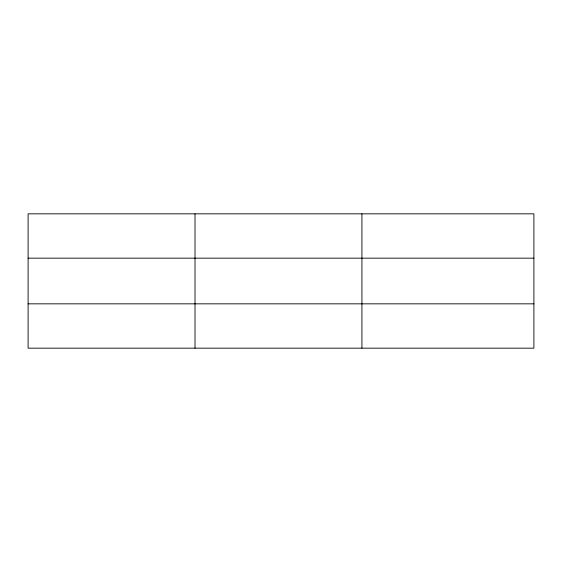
<?xml version="1.0" encoding="UTF-8"?>
<svg xmlns="http://www.w3.org/2000/svg" width="562" height="562" viewBox="0 0 562 562"><rect width="100%" height="100%" fill="white"/><g stroke="black" fill="none" stroke-linecap="round" stroke-linejoin="round"><path stroke-width="0.84" d="M195.014 348.166L195.014 213.834M361.928 348.166L361.928 213.834M533.9 303.838L533.9 348.166L28.1 348.166L28.1 213.834L533.9 213.834L533.9 303.838L28.1 303.838M28.1 258.162L533.9 258.162"/></g></svg>
